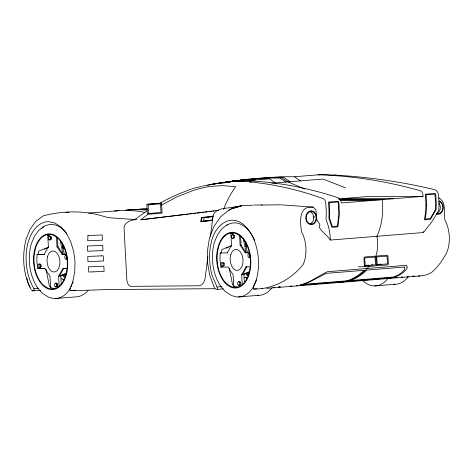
<?xml version="1.0" encoding="UTF-8"?>
<svg xmlns="http://www.w3.org/2000/svg" width="473" height="473" viewBox="0 0 473 473"><rect width="100%" height="100%" fill="white"/><g stroke="black" fill="none" stroke-linecap="round" stroke-linejoin="round"><path stroke-width="0.71" d="M44.385 254.439L37.042 254.569L36.859 261.622L37.81 268.658L44.894 268.599L49.978 276.202L50.605 287.809L54.957 288.696M231.794 245.463L221.778 249.638L221.122 252.931L220.158 253.008L219.975 260.055L220.926 267.097L228.01 267.038L233.094 274.636L233.721 286.248L237.452 287.01M201.126 221.411L201.569 217.882L212.726 216.516L212.276 220.046L201.126 221.411L203.674 221.204L204.123 217.675L213.187 216.563M207.848 256.898L205.252 277.391A11.63 7.077 85.4 0 1 198.908 285.763L130.867 286.348A6.699 4.08 85.4 0 1 126.835 279.726L124.08 228.814A6.368 3.873 85.4 0 1 124.446 225.568C126.758 221.376 132.292 219.567 136.845 219.602M210.438 236.447L213.01 216.114C215.375 206.559 229.009 208.989 236.21 206.488M38.006 254.492L38.662 251.198L48.678 247.024M316.561 216.989L316.809 219.608L319.902 224.61L319.115 227.164C322.072 232.042 327.18 235.211 330.284 240.071L423.477 232.515L423.684 231.569M375.538 257.016L375.893 256.082A26.204 15.946 85.4 0 0 376.88 236.293A49.961 30.396 85.4 0 0 382.698 208.102L382.243 199.659L339.111 199.63M59.131 286.283L58.581 276.126L62.832 268.445L67.083 268.404M63.796 268.368L59.545 276.049L66.22 273.264M227.247 252.949L231.498 245.262L230.871 233.656L233.709 233.012M242.247 284.722L241.697 274.565L245.948 266.884L246.912 266.802L242.661 274.488L249.336 271.703M369.318 266.074L364.665 270.958A97.734 59.462 85.4 0 1 350.162 280.146L342.351 282.192L338.366 282.558M423.477 232.515L432.198 221.334L438.79 210.284L439.08 203.532L438.625 195.089A6.149 4.091 78 0 0 434.646 189.679C401.512 181.721 367.657 176.872 333.631 175.04M49.168 236.193L48.211 237.15L48.317 239.054L49.369 239.994L50.434 239.912L51.391 238.954L51.285 237.05L50.227 236.104L49.168 236.193L50.221 237.133L50.327 239.036L49.369 239.994M38.904 264.011L37.952 264.975L38.053 266.873L39.111 267.819L40.175 267.73L41.127 266.772L41.027 264.868L39.968 263.928L38.904 264.011L39.963 264.957L40.063 266.855L39.111 267.819M66.782 255.219L65.717 255.308L64.766 256.265L64.866 258.169L65.924 259.109L66.989 259.027M65.924 259.109L66.876 258.152L66.776 256.248L65.717 255.308M55.465 283.126L54.513 284.09L54.614 285.988L55.672 286.934L56.736 286.845L57.688 285.887L57.588 283.983L56.529 283.043L55.465 283.126L56.523 284.072L56.624 285.97L55.672 286.934M232.284 234.632L231.327 235.589L231.433 237.493L232.485 238.433L233.55 238.351L234.507 237.387L234.401 235.489L233.343 234.543L232.284 234.632L233.337 235.572L233.443 237.476L232.485 238.433M222.02 262.45L221.068 263.414L221.169 265.312L222.227 266.258L223.291 266.169L224.243 265.211L224.143 263.307L223.085 262.367L222.02 262.45L223.079 263.396L223.179 265.294L222.227 266.258M249.898 253.658L248.833 253.747L247.882 254.705L247.982 256.608L249.04 257.549L250.105 257.46M249.04 257.549L249.992 256.591L249.892 254.687L248.833 253.747M238.581 281.565L237.629 282.523L237.73 284.427L238.788 285.367L239.852 285.284L240.804 284.32L240.704 282.422L239.645 281.476L238.581 281.565L239.64 282.505L239.74 284.409L238.788 285.367M229.204 210.343L230.83 208.989L239.007 206.346M168.341 216.516L140.842 219.785L148.167 214.068M227.513 224.586L221.92 228.678L217.527 234.691L214.375 242.353C210.52 256.839 212.342 272.927 220.288 285.745M146.849 211.082L134.846 219.513L111.078 217.882A83.301 50.682 85.4 0 1 103.469 216.309C84.17 210.225 62.826 210.816 43.41 215.747L35.954 221.21L30.225 229.038L26.157 238.948C21.829 255.727 22.929 274.429 31.295 289.795M161.476 205.093L176.908 196.88L193.422 190.412A124.405 36.965 -29 0 1 203.881 187.592A38.425 7.402 -23.1 0 1 209.77 186.433L222.677 185.623L235.678 186.664A108.849 86.192 79.1 0 0 223.534 209.433M159.206 203.561C170.694 197.14 182.803 191.825 195.343 187.834A170.895 54.147 10.2 0 1 201.941 186.468M44.923 225.875L38.804 230.245L34.411 236.252L31.259 243.914C27.404 258.406 29.225 274.488 37.172 287.312M44.592 249.153L46.596 248.313M58.581 276.126L60.798 275.948L66.143 273.719M226.372 248.148L228.376 247.308M229.712 246.752L231.717 245.919M241.697 274.565L243.914 274.381L249.259 272.158M392.773 198.802L393.223 198.642L342.115 198.613M215.31 289.015C215.984 289.919 221.671 288.79 223.244 288.879M241.756 205.796L231.687 208.297L241.206 205.909L229.636 209.521L220.459 216.882L213.548 227.117L209.421 238.386L207.481 250.595L207.582 262.817L209.622 274.843L214.701 288.577M37.042 254.569L44.131 254.509L48.382 246.823L47.755 235.217L51.297 234.413M202.681 186.084L219.951 182.95L247.048 179.297L255.568 178.753L269.421 178.776L275.446 182.915M217.669 210.426L218.118 210.337L140.842 219.785M227.998 182.064L226.585 182.324L247.048 179.297L217.474 183.323M229.411 181.809L232.237 181.289M223.587 182.815L225.047 182.56M226.455 182.306L234.342 180.917L226.366 182.294M223.463 182.797L224.917 182.548L223.433 182.826M226.325 182.33L236.453 180.591M65.788 212.59L68.839 212.229M207.594 185.049L214.795 183.938M216.25 183.713L217.681 183.489M219.141 183.264L238.569 180.272L210.053 184.559L244.925 179.515M248.632 179.48L251.104 179.155M250.01 179.421L251.068 179.255M261.457 178.563L262.515 178.404M249.176 179.137L219.951 182.95L224.923 182.318M252.34 179.001L259.553 178.286M253.185 178.989L255.302 178.717M253.504 179.042L256.508 178.658M264.626 178.108L267.807 177.706M213.01 216.114L201.38 217.533L200.836 221.819L212.466 220.394M204.371 221.122L212.738 220.099M222.44 182.631L253.433 178.859M169.044 216.427L176.801 215.505M177.505 215.422L188.083 214.163M189.49 213.997L191.606 213.743M193.014 213.577L195.834 213.24M197.247 213.069L203.591 212.318M204.998 212.146L207.115 211.898M209.232 211.644L211.342 211.396M212.755 211.224L214.163 211.059M216.983 210.721L218.396 210.556M33.181 290.659L31.857 290.848L40.56 290.41M257.389 178.546L261.634 178.114M268.865 177.594L280.572 176.725L294.419 176.754L322.716 174.46L336.049 175.229M266.671 288.37L410.061 276.746C418.162 275.806 428.018 276.865 434.09 270.16C439.299 265.152 443.26 259.009 446.678 252.677A26.204 15.946 85.4 0 0 444.91 220.004C443.704 212.98 446.743 201.829 438.672 197.856M269.421 178.776L241.124 181.07L251.47 182.081M271.809 183.211L323.024 179.054L345.402 187.793M160.241 203.171L146.807 204.259L147.345 214.216M148.15 204.868L160.548 203.863L161.015 212.507L148.623 213.512M88.67 213.075L118.676 210.645L127.302 210.568A205.915 125.28 85.4 0 1 142.479 211.934L144.649 212.371M338.638 198.897L367.787 196.531L423.039 196.348A6.155 3.731 -82.8 0 0 420.503 190.808C387.162 181.301 352.669 175.731 318.004 174.839M423.039 196.348L341.441 202.964A6.155 3.66 73.7 0 0 337.462 197.537C307.876 187.799 276.983 181.88 245.836 180.692M201.569 217.882L204.123 217.675M47.755 235.217L49.423 235.081M50.221 237.133L51.285 237.05M50.327 239.036L51.391 238.954M56.441 236.595L56.991 246.752L57.954 246.675L63.033 254.273L60.272 240.698M230.871 233.656L231.983 233.567M233.337 235.572L234.401 235.489M233.443 237.476L234.507 237.387M56.991 246.752L62.069 254.35L66.415 254.155M239.557 235.034L240.107 245.191L241.07 245.109L246.149 252.712L243.246 238.422M39.963 264.957L41.027 264.868M40.063 266.855L41.127 266.772M37.81 268.658L44.988 268.439M240.107 245.191L245.185 252.789L249.531 252.594M223.079 263.396L224.143 263.307M223.179 265.294L224.243 265.211M220.926 267.097L222.032 267.009M56.523 284.072L57.588 283.983M56.624 285.97L57.688 285.887M215.174 288.66L105.101 289.612A83.916 2.927 -3.1 0 1 70.14 290.617L70.016 288.335L72.812 281.559L74.734 271.874L75.006 261.504L73.611 251.145L70.643 241.502L66.309 233.242L60.899 226.922L54.779 222.972L48.376 221.66A40.134 24.419 85.4 0 0 26.364 251.553C25.341 264.289 27.274 277.592 33.979 288.648L38.283 288.294M364.931 265.424L369.106 265.087M371.364 264.904L372.754 264.791M376.934 264.454L381.108 264.117M70.14 290.617L75.16 290.215M358.244 266.778L365.523 266.713L375.32 265.921A1.395 1.106 89.5 0 0 376.348 264.437L375.97 257.478A1.395 1.106 89.5 0 1 376.999 255.994L386.79 255.201A1.395 1.106 89.5 0 1 387.972 256.508L388.351 263.461A1.395 1.106 89.5 0 1 387.322 264.945L377.525 265.743A1.395 1.106 89.5 0 1 376.348 264.437M239.64 282.505L240.704 282.422M55.311 298.528L75.668 296.878A37.113 22.58 85.4 0 0 88.12 290.256M239.74 284.409L240.804 284.32M233.721 286.248L234.685 286.165M217.503 289.346C216.332 282.978 211.839 277.385 210.976 270.692C209.178 261.344 208.924 251.612 211.325 242.353C213.483 230.357 224.586 215.919 238.226 221.382A40.134 24.419 85.4 0 1 256.242 279.969L253.445 286.744L253.569 289.033L256.815 288.767M261.362 288.4L262.663 288.294M272.903 287.466L274.364 287.348M278.609 286.999L280.217 286.875M290.463 286.041L291.924 285.923M296.311 285.568L297.777 285.45M302.164 285.095L303.631 284.977M308.018 284.616L309.484 284.498M313.871 284.143L315.331 284.025M319.724 283.67L321.185 283.552M325.578 283.197L327.038 283.079M331.431 282.718L332.891 282.6M337.279 282.245L338.745 282.127M342.405 281.831L344.598 281.654M348.985 281.299L350.452 281.181M354.839 280.826L356.305 280.702M360.692 280.347L362.152 280.229M366.545 279.874L368.006 279.756M372.399 279.401L373.859 279.283M378.246 278.928L379.713 278.81M384.1 278.449L385.566 278.331M389.953 277.976L391.419 277.858M395.747 277.503L397.184 277.391M401.494 277.042L402.931 276.924M407.241 276.575L408.678 276.457M412.545 276.143L414.49 275.99M238.427 296.961L258.784 295.312M374.752 285.917L395.109 284.261M217.373 286.993L221.677 286.656M257.466 178.451L265.891 177.789M229.913 181.798L255.272 179.923L232.414 181.597L250.554 180.308M263.804 177.96L274.423 177.458L284.001 177.6L290.032 181.733M261.723 178.126L279.839 177.937L285.863 182.07M371.707 200.511L340.477 200.653M93.01 271.874L104.113 271.401L103.829 266.198L88.327 266.837L88.741 272.028L92.933 271.88M268.067 177.736L281.92 177.765L287.951 181.898L304.748 189.046M252.984 205.223L243.412 205.471A135.928 19.482 2.6 0 0 235.406 206.802M261.114 205.034L281.269 204.809M253.569 289.033C272.809 289.458 291.504 279.224 303.288 264.301A26.204 15.946 85.4 0 0 301.52 231.628C300.077 222.014 298.38 205.371 313.179 207.168L315.875 209.817L316.52 216.575M253.912 205.04L262.089 204.951M147.274 208.587L143.68 208.617A83.52 50.812 85.4 0 0 141.581 208.818M62.069 254.35L66.321 254.314M220.158 253.008L227.501 252.872M245.185 252.789L249.437 252.753M64.505 268.357L67.337 268.333M245.948 266.884L250.454 266.772M278.615 286.892L280.087 286.88M418.244 275.925L420.107 275.919M339.738 199.464L384.324 199.488M339.224 199.801L380.156 199.825M282.133 204.874L313.179 207.168L312.588 207.121M249.596 181.851C274.754 184.346 299.575 190.022 323.319 198.701A6.149 3.335 -88.1 0 1 325.862 204.23L326.317 212.673L326.027 219.425C328.546 226.005 330.39 232.982 330.284 240.071M231.912 295.743L225.331 291.64L220.424 285.905M48.796 297.304L42.215 293.207L37.308 287.466M233.644 285.497L232.604 284.823L229.263 268.386M51.049 287.395L49.488 286.384L46.005 269.238M294.419 176.754L300.45 180.887M30.124 287.348L28.398 284.385L26.813 278.035M245.085 241.177L247.409 252.612M61.969 242.738L64.293 254.172M314.084 216.191L314.226 217.574M243.914 274.381L244.352 282.363M240.597 236.405L241.07 245.109M60.798 275.948L61.271 284.651M57.44 237.245L57.954 246.675M33.979 288.648L34.103 290.93M309.697 211.62A6.279 4.978 89.5 0 1 313.705 217.379A6.279 4.978 89.5 0 1 310.347 223.729M365.523 266.713A1.395 1.106 89.5 0 1 364.346 265.406L363.968 258.453A1.395 1.106 89.5 0 1 364.996 256.969L374.787 256.177A1.395 1.106 89.5 0 1 375.97 257.478M125.611 210.207A83.52 50.812 85.4 0 1 129.094 209.799L137.72 209.722A205.915 125.28 85.4 0 1 146.388 210.136M114.501 211.183A83.52 50.812 85.4 0 1 118.676 210.645M127.001 210.172A83.52 50.812 85.4 0 1 131.175 209.634L139.801 209.557A205.915 125.28 85.4 0 1 146.299 209.776M232.45 207.411A135.928 19.482 2.6 0 1 233.603 207.168M438.678 202.793A6.279 4.978 89.5 0 1 437.028 213.459M436.337 214.086A6.876 5.451 89.5 0 0 437.744 214.364L439.157 214.168A6.876 5.451 89.5 0 0 443.296 207.647A6.876 5.451 89.5 0 0 439.352 200.895M438.802 201.332A6.279 4.978 89.5 0 1 442.734 208.717A6.279 4.978 89.5 0 1 436.892 213.648M127.704 210.308A83.52 50.812 85.4 0 1 133.262 209.462L141.888 209.385A205.915 125.28 85.4 0 1 147.659 209.557M139.5 209.155A83.52 50.812 85.4 0 1 140.889 208.912M408.465 276.492A37.113 22.58 85.4 0 1 393.802 284.214M387.659 278.727A37.113 22.58 85.4 0 1 362.212 280.146M247.947 272.318A1.874 1.141 85.4 0 1 247.497 275.274A1.874 1.141 85.4 0 1 245.954 273.234M247.332 277.716A18.624 11.334 85.4 0 1 244.358 277.107M245.298 242.927A1.874 1.141 85.4 0 1 246.167 243.293M246.392 243.636A1.874 1.141 85.4 0 1 246.67 244.529M246.693 245.02A1.874 1.141 85.4 0 1 245.8 246.64M246.599 246.551A1.874 1.141 85.4 0 1 245.806 245.842M245.528 244.949A1.874 1.141 85.4 0 1 246.12 242.968M248.154 275.233A1.874 1.141 85.4 0 1 247.107 272.673M256.573 279.655A37.113 22.58 85.4 0 1 232.503 295.755M226.206 225.58A37.113 22.58 85.4 0 1 254.716 240.556M271.691 288.128A37.113 22.58 85.4 0 1 257.472 295.264M246.924 278.834A27.28 16.596 85.4 0 1 246.066 277.627M65.002 274.305A1.874 1.141 85.4 0 1 64.233 276.882A1.874 1.141 85.4 0 1 62.838 274.795M64.216 279.277A18.624 11.334 85.4 0 1 61.242 278.668M63.453 245.617A1.874 1.141 85.4 0 1 62.684 248.201M63.483 248.112A1.874 1.141 85.4 0 1 62.69 247.403M62.412 246.51A1.874 1.141 85.4 0 1 62.755 244.778M65.038 276.8A1.874 1.141 85.4 0 1 63.991 274.234M70.329 288.217A37.113 22.58 85.4 0 1 49.387 297.316M41.358 228.489A37.113 22.58 85.4 0 1 43.687 226.75M45.514 225.769A37.113 22.58 85.4 0 1 67.036 233.964M73.226 281.896A37.113 22.58 85.4 0 1 72.47 283.883M71.914 285.154A37.113 22.58 85.4 0 1 71.027 286.963M63.808 280.394A27.28 16.596 85.4 0 1 62.95 279.188M87.641 245.984L87.606 251.216L102.984 250.584L102.706 245.381L87.641 245.984M329.084 212.578L328.871 218.266L331.863 227.342L337.899 226.851L339.389 214.192L338.934 203.165A6.255 3.719 73.7 0 0 338.301 201.291L328.528 202.083A6.255 3.79 -82.8 0 1 328.664 203.999L329.084 212.578M329.693 212.554L329.498 218.012L332.365 226.543L337.444 226.129L338.78 214.239L338.384 203.561L337.953 202.001L329.238 202.704L329.693 212.554M425.954 205.193L425.594 212.265L424.435 219.839L430.477 219.348L436.094 209.574L436.313 203.757L435.816 195.314A6.255 3.719 73.7 0 0 435.184 193.433L425.41 194.226A6.255 3.79 -82.8 0 1 425.546 196.147L425.954 205.193M426.563 205.116L426.203 212.217L425.197 219.017L430.276 218.609L435.503 209.415L435.704 203.81L434.829 194.149L426.12 194.852L426.563 205.116M87.948 235.507L87.73 240.751L102.422 240.178L102.138 234.975L87.948 235.507M404.752 267.706L404.521 269.953L401.465 272.826L398.514 274.86L393.654 277.018L349.837 280.572L351.498 280.04A97.734 59.462 85.4 0 0 366.001 270.852L366.764 270.083L404.681 267.009L404.752 267.706M407.034 267.523L406.91 268.753C403.345 273.163 398.284 276.285 392.773 277.621L299.799 285.154C309.862 282.529 318.146 276.031 327.452 271.709L406.804 265.276L407.034 267.523M364.677 258.264L365.274 265.773L375.574 264.809L374.994 257.087L365.067 257.85L364.677 258.264M376.679 257.288L377.277 264.797L387.576 263.833L387.044 256.141L377.07 256.88L376.679 257.288M35.505 248.219L34.204 254.799A27.28 16.596 85.4 0 0 43.605 285.355L47.761 288.039A27.28 16.596 85.4 0 0 65.771 275.191L67.077 268.611A27.28 16.596 85.4 0 0 57.676 238.061L53.52 235.377A27.28 16.596 85.4 0 0 35.505 248.219M218.621 246.658L217.32 253.238A27.28 16.596 85.4 0 0 226.721 283.788L230.877 286.478A27.28 16.596 85.4 0 0 248.887 273.631L250.193 267.05A27.28 16.596 85.4 0 0 240.792 236.5L236.636 233.81A27.28 16.596 85.4 0 0 218.621 246.658M364.098 270.302L363.329 271.064A97.734 59.462 85.4 0 1 348.826 280.252L347.164 280.785L303.347 284.338L309.389 282.085L326.187 273.37L364.098 270.302M225.183 182.572L223.764 182.832L225.172 182.578M161.559 203.159L148.126 204.247L148.664 214.204L162.097 213.116L161.559 203.159M101.334 255.881L87.753 256.431L87.925 261.64L103.552 260.995L103.268 255.787L101.334 255.881M311.754 210.928L310.329 210.964A6.876 5.451 89.5 0 0 305.724 217.893A6.876 5.451 89.5 0 0 310.59 224.592L312.014 224.551A6.876 5.451 89.5 0 0 316.591 218.52L316.153 215.002A6.876 5.451 89.5 0 0 311.754 210.928M307.42 213.607A6.279 4.978 89.5 0 0 310.211 223.918A6.279 4.978 89.5 0 0 315.887 215.753A6.279 4.978 89.5 0 0 307.42 213.607M230.759 254.705A10.53 6.409 85.4 0 0 237.168 270.42A10.53 6.409 85.4 0 0 241.869 254.61A10.53 6.409 85.4 0 0 230.759 254.705M218.266 246.344A27.919 16.987 85.4 0 0 235.264 288.004A27.919 16.987 85.4 0 0 247.734 246.09A27.919 16.987 85.4 0 0 218.266 246.344M47.643 256.271A10.53 6.409 85.4 0 0 54.052 271.987A10.53 6.409 85.4 0 0 58.753 256.171A10.53 6.409 85.4 0 0 47.643 256.271M35.15 247.905A27.919 16.987 85.4 0 0 52.148 289.565A27.919 16.987 85.4 0 0 64.618 247.651A27.919 16.987 85.4 0 0 35.15 247.905"/></g></svg>
